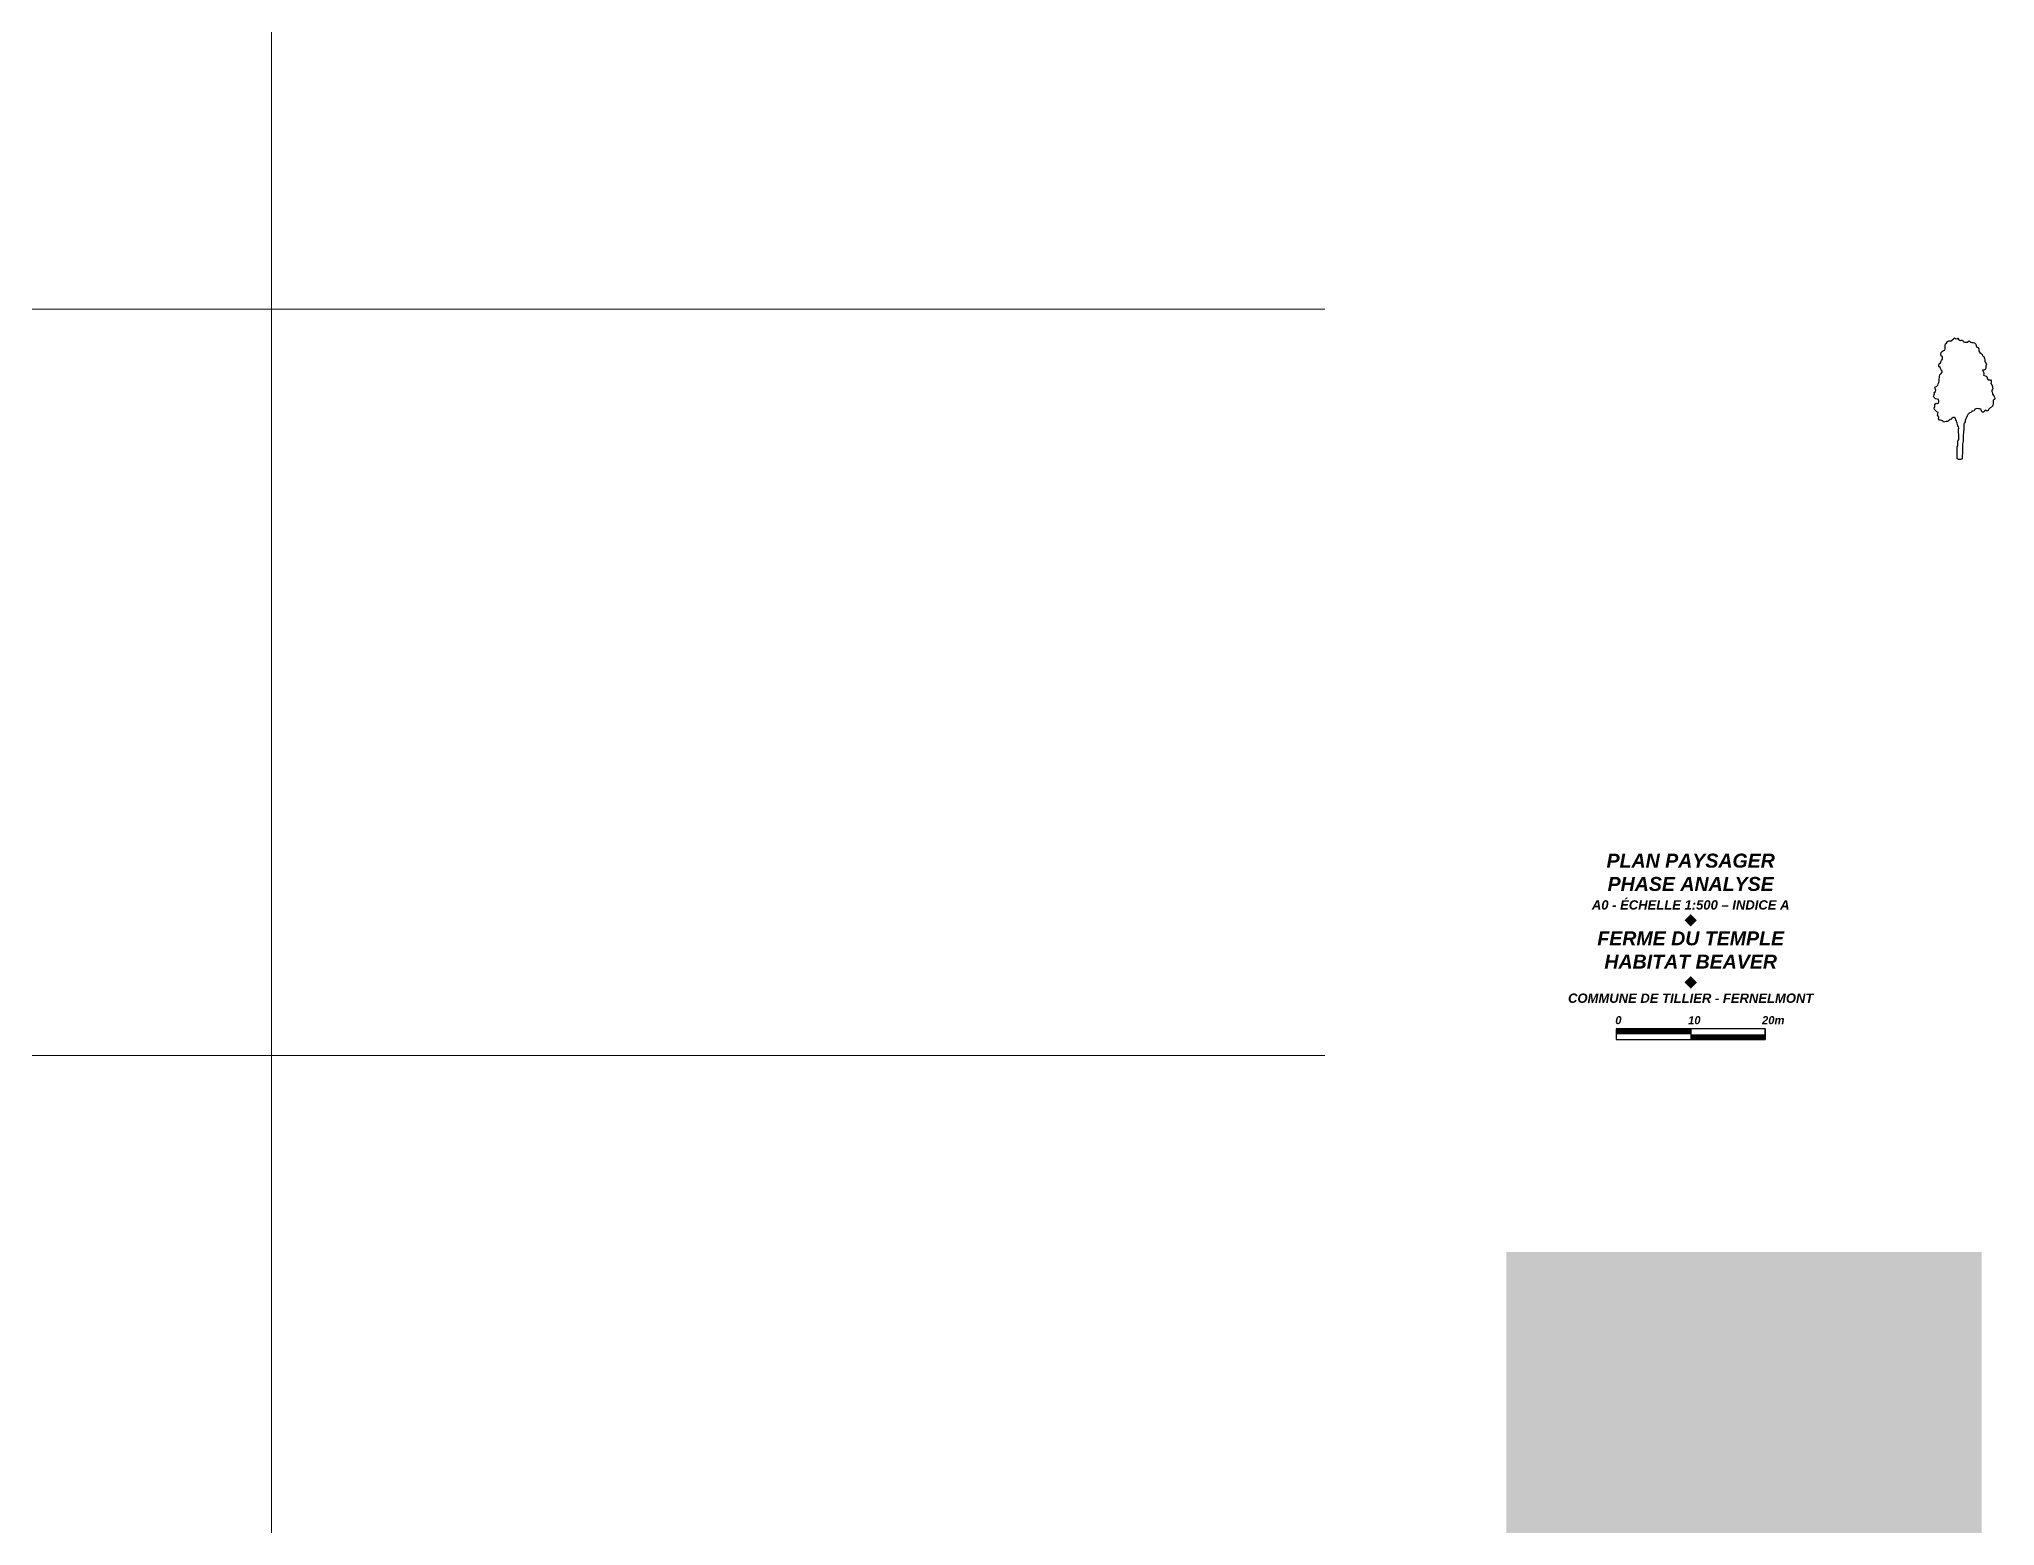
# Model space of a CAD drawing. Header units: centimetres. Extents: x 0 to 642158, y -847 to 649707.
# Drawn here: x 617835.7 to 618097.7, y 620724.4 to 620923.6 of the extents above; entities that cross this region are included whole.
import ezdxf

# ---------------------------------------------------------------- set-up
doc = ezdxf.new("R2010")
doc.units = ezdxf.units.CM
doc.header["$MEASUREMENT"] = 0
doc.layers.add('MEV_grille', color=254, linetype='Continuous', lineweight=9)
doc.layers.add('MEV_vegetal_V', color=7, linetype='Continuous', lineweight=25)
doc.layers.add('MEV_schema paysager_Ha', color=7, linetype='Continuous', lineweight=25, transparency=0.13)
doc.styles.add('MEV 1', font='Helvetica.ttf')

# ---------------------------------------------------------------- blocks, each defined once
blk = doc.blocks.new('*U114')
at = {"layer": 'MEV_grille', "transparency": 33554687}
blk.add_lwpolyline([(-1338.46, 0), (1338.46, 0)], dxfattribs=at)
blk = doc.blocks.new('*U115')
at = {"layer": 'MEV_grille', "color": 0, "linetype": 'ByBlock', "lineweight": -2, "transparency": 16777216}
for p in [(0, -1500), (0, -1600)]:
    blk.add_blockref('*U114', p, dxfattribs=at)
blk = doc.blocks.new('*U112')
at = {"layer": 'MEV_grille', "transparency": 33554687}
blk.add_lwpolyline([(0, 1825.48), (0, -1825.48)], dxfattribs=at)
blk = doc.blocks.new('*U113')
at = {"layer": 'MEV_grille', "color": 0, "linetype": 'ByBlock', "lineweight": -2, "transparency": 16777216}
blk.add_blockref('*U112', (2500, 0), dxfattribs=at)

msp = doc.modelspace()

# ---------------------------------------------------------------- hatches: boundary and pattern name
at = {"layer": 'MEV_schema paysager_Ha', "true_color": 0xffffff, "transparency": 33554687}
h = msp.add_hatch(color=7, dxfattribs=at)
h.dxf.hatch_style = 1
h.paths.add_polyline_path([(618032.25, 620761.05), (618095.89, 620761.05), (618095.89, 620456.27), (618032.25, 620456.27)])

# ---------------------------------------------------------------- linework, layer by layer
at = {"transparency": 33554687, "const_width": 0.715}
for points in [[(618046.93, 620790.6), (618056.93, 620790.6)], [(618056.93, 620789.89), (618066.93, 620789.89)]]:
    msp.add_lwpolyline(points, dxfattribs=at)
at = {"transparency": 33554687}
for points in [[(618046.93, 620790.96), (618046.93, 620789.53)], [(618056.93, 620790.96), (618056.93, 620789.53)], [(618066.93, 620790.96), (618066.93, 620789.53)]]:
    msp.add_lwpolyline(points, dxfattribs=at)
msp.add_lwpolyline([(618046.93, 620789.53), (618066.93, 620789.53), (618066.93, 620790.96), (618046.93, 620790.96)], close=True, dxfattribs=at)
at = {"layer": 'MEV_vegetal_V'}
msp.add_lwpolyline([(618092.65, 620867.39), (618092.65, 620868.93), (618092.7, 620869.08), (618092.7, 620869.24), (618092.73, 620869.42), (618092.73, 620869.6), (618092.76, 620869.79), (618092.86, 620869.94), (618092.86, 620870.46), (618092.83, 620870.65), (618092.81, 620870.8), (618092.81, 620871.3), (618092.83, 620871.45), (618092.81, 620871.61), (618092.7, 620871.76), (618092.68, 620871.92), (618092.65, 620872.1), (618092.6, 620872.26), (618092.52, 620872.42), (618092.47, 620872.57), (618092.39, 620872.73), (618092.24, 620872.86), (618092.08, 620872.86), (618091.92, 620872.75), (618091.79, 620872.6), (618091.64, 620872.6), (618091.48, 620872.44), (618091.32, 620872.34), (618091.17, 620872.34), (618090.98, 620872.31), (618090.78, 620872.26), (618090.72, 620872.42), (618090.57, 620872.49), (618090.41, 620872.52), (618090.26, 620872.52), (618090.12, 620872.7), (618090.18, 620872.86), (618090.12, 620873.02), (618089.99, 620873.2), (618090.02, 620873.38), (618090.07, 620873.54), (618089.89, 620873.64), (618089.71, 620873.8), (618089.58, 620873.95), (618089.55, 620874.14), (618089.63, 620874.34), (618089.63, 620874.66), (618089.81, 620874.79), (618089.97, 620874.76), (618090.12, 620874.79), (618090.18, 620874.97), (618090.18, 620875.12), (618090.12, 620875.31), (618089.97, 620875.33), (618089.73, 620875.36), (618089.55, 620875.57), (618089.47, 620875.75), (618089.53, 620875.91), (618089.6, 620876.06), (618089.55, 620876.22), (618089.71, 620876.37), (618089.76, 620876.53), (618089.68, 620876.77), (618089.63, 620876.92), (618089.86, 620877.05), (618090.02, 620877.23), (618090.1, 620877.39), (618090.18, 620877.57), (618090.2, 620877.73), (618090.2, 620877.89), (618090.23, 620878.07), (618090.26, 620878.22), (618090.26, 620878.43), (618090.31, 620878.61), (618090.49, 620878.77), (618090.62, 620878.93), (618090.62, 620879.08), (618090.49, 620879.27), (618090.39, 620879.42), (618090.36, 620879.58), (618090.18, 620879.73), (618090.15, 620879.89), (618090.23, 620880.05), (618090.39, 620880.18), (618090.46, 620880.33), (618090.54, 620880.52), (618090.67, 620880.67), (618090.67, 620880.85), (618090.65, 620881.01), (618090.49, 620881.12), (618090.46, 620881.35), (618090.49, 620881.58), (618090.65, 620881.77), (618090.8, 620881.84), (618090.96, 620881.92), (618091.01, 620882.08), (618091.01, 620882.39), (618091.04, 620882.57), (618091.06, 620882.73), (618091.22, 620882.83), (618091.32, 620883.04), (618091.51, 620883.15), (618091.84, 620883.15), (618092.13, 620883.41), (618092.26, 620883.56), (618092.42, 620883.46), (618092.57, 620883.41), (618092.73, 620883.49), (618092.83, 620883.3), (618093.02, 620883.2), (618093.17, 620883.22), (618093.33, 620883.25), (618093.43, 620883.07), (618093.59, 620882.96), (618094.06, 620882.96), (618094.11, 620883.12), (618094.27, 620883.09), (618094.42, 620882.96), (618094.58, 620882.94), (618094.76, 620882.94), (618094.97, 620882.86), (618095.13, 620882.68), (618095.18, 620882.5), (618095.21, 620882.34), (618095.39, 620882.26), (618095.52, 620882.08), (618095.52, 620881.77), (618095.65, 620881.58), (618095.83, 620881.43), (618095.99, 620881.3), (618096.01, 620881.12), (618096.2, 620881.04), (618096.3, 620880.78), (618096.33, 620880.59), (618096.35, 620880.44), (618096.4, 620880.28), (618096.51, 620880.13), (618096.56, 620879.97), (618096.48, 620879.79), (618096.46, 620879.63), (618096.46, 620879.47), (618096.38, 620879.32), (618096.2, 620879.24), (618096.04, 620879.21), (618096.09, 620879.03), (618096.2, 620878.88), (618096.22, 620878.72), (618096.17, 620878.56), (618096.38, 620878.46), (618096.53, 620878.43), (618096.64, 620878.28), (618096.64, 620878.09), (618096.79, 620877.94), (618097.11, 620877.94), (618097.19, 620877.78), (618097.19, 620877.6), (618097.13, 620877.44), (618097.26, 620877.26), (618097.34, 620877.05), (618097.37, 620876.9), (618097.39, 620876.71), (618097.26, 620876.56), (618097.26, 620876.37), (618097.34, 620876.17), (618097.34, 620876.01), (618097.52, 620875.78), (618097.63, 620875.62), (618097.68, 620875.44), (618097.63, 620875.28), (618097.47, 620875.18), (618097.45, 620875.02), (618097.45, 620874.86), (618097.47, 620874.71), (618097.39, 620874.55), (618097.37, 620874.4), (618097.21, 620874.27), (618097.06, 620874.19), (618096.87, 620873.98), (618096.77, 620873.82), (618096.61, 620873.72), (618096.46, 620873.87), (618096.3, 620873.74), (618096.17, 620873.59), (618095.99, 620873.61), (618095.88, 620873.77), (618095.8, 620873.98), (618095.62, 620874.03), (618095.47, 620874.03), (618095.31, 620874.06), (618095.13, 620874.03), (618094.97, 620873.93), (618094.89, 620873.77), (618094.74, 620873.74), (618094.58, 620873.74), (618094.5, 620873.56), (618094.29, 620873.48), (618094.06, 620873.3), (618093.95, 620873.09), (618093.85, 620872.78), (618093.75, 620872.62), (618093.72, 620872.47), (618093.69, 620872.31), (618093.62, 620872.16), (618093.54, 620872), (618093.54, 620871.82), (618093.51, 620871.66), (618093.51, 620871.19), (618093.49, 620871.04), (618093.46, 620870.88), (618093.46, 620870.72), (618093.43, 620870.54), (618093.43, 620870.38), (618093.41, 620870.2), (618093.41, 620869.71), (618093.36, 620869.34), (618093.36, 620868.85), (618093.33, 620868.69), (618093.33, 620868.35), (618093.36, 620868.2), (618093.33, 620868.01), (618093.28, 620867.83), (618093.28, 620867.65), (618093.3, 620867.49), (618093.3, 620867.34), (618093.12, 620867.26), (618092.81, 620867.26), (618092.65, 620867.34), (618092.63, 620867.34)], dxfattribs=at)

# ---------------------------------------------------------------- block references
at = {"layer": 'MEV_grille', "transparency": 33554687}
for name, p in [('*U113', (615366.81, 620593.64)), ('*U115', (616669.48, 622387.38))]:
    msp.add_blockref(name, p, dxfattribs=at)

# ---------------------------------------------------------------- texts
at = {"transparency": 33554687, "attachment_point": 1, "style": 'MEV 1'}
for s, width, gutter_width, heights, insert, char_height in [('\\pxqc;{\\fHelvetica|b1|i1|c0|p0;\\H1.5x;PLAN PAYSAGER\\PPHASE ANALYSE\\P\\H0.66667x;A0 - ÉCHELLE 1:500 – INDICE A\\P\\fArial Unicode MS|b1|i0|c0|p0;◆\\P\\fHelvetica|b1|i1|c0|p0;\\H1.49999x;FERME DU TEMPLE\\PHABITAT BEAVER\\fHelvetica|b1|i0|c0|p0;\\H0.66667x;\\P\\fArial Unicode MS|b1|i0|c0|p0;◆\\P\\fHelvetica|b1|i1|c0|p0;COMMUNE DE TILLIER - FERNELMONT}', 67.861, 31.24, [31.57], (618023, 620814.44), 1.2494), ('\\pxql;{\\fHelvetica|b1|i1|c0|p0;0}', 20.5784, 35.73, [0], (618046.83, 620792.66), 1.072), ('\\pxql;{\\fHelvetica|b1|i1|c0|p0;10}', 20.5784, 35.73, [0], (618056.59, 620792.66), 1.072), ('\\pxql;{\\fHelvetica|b1|i1|c0|p0;20m}', 20.5784, 35.73, [0], (618066.49, 620792.66), 1.072)]:
    msp.add_mtext_dynamic_manual_height_columns(s, width=width, gutter_width=gutter_width, heights=heights, dxfattribs=dict(at, insert=insert, char_height=char_height))

doc.saveas('drawing.dxf')
